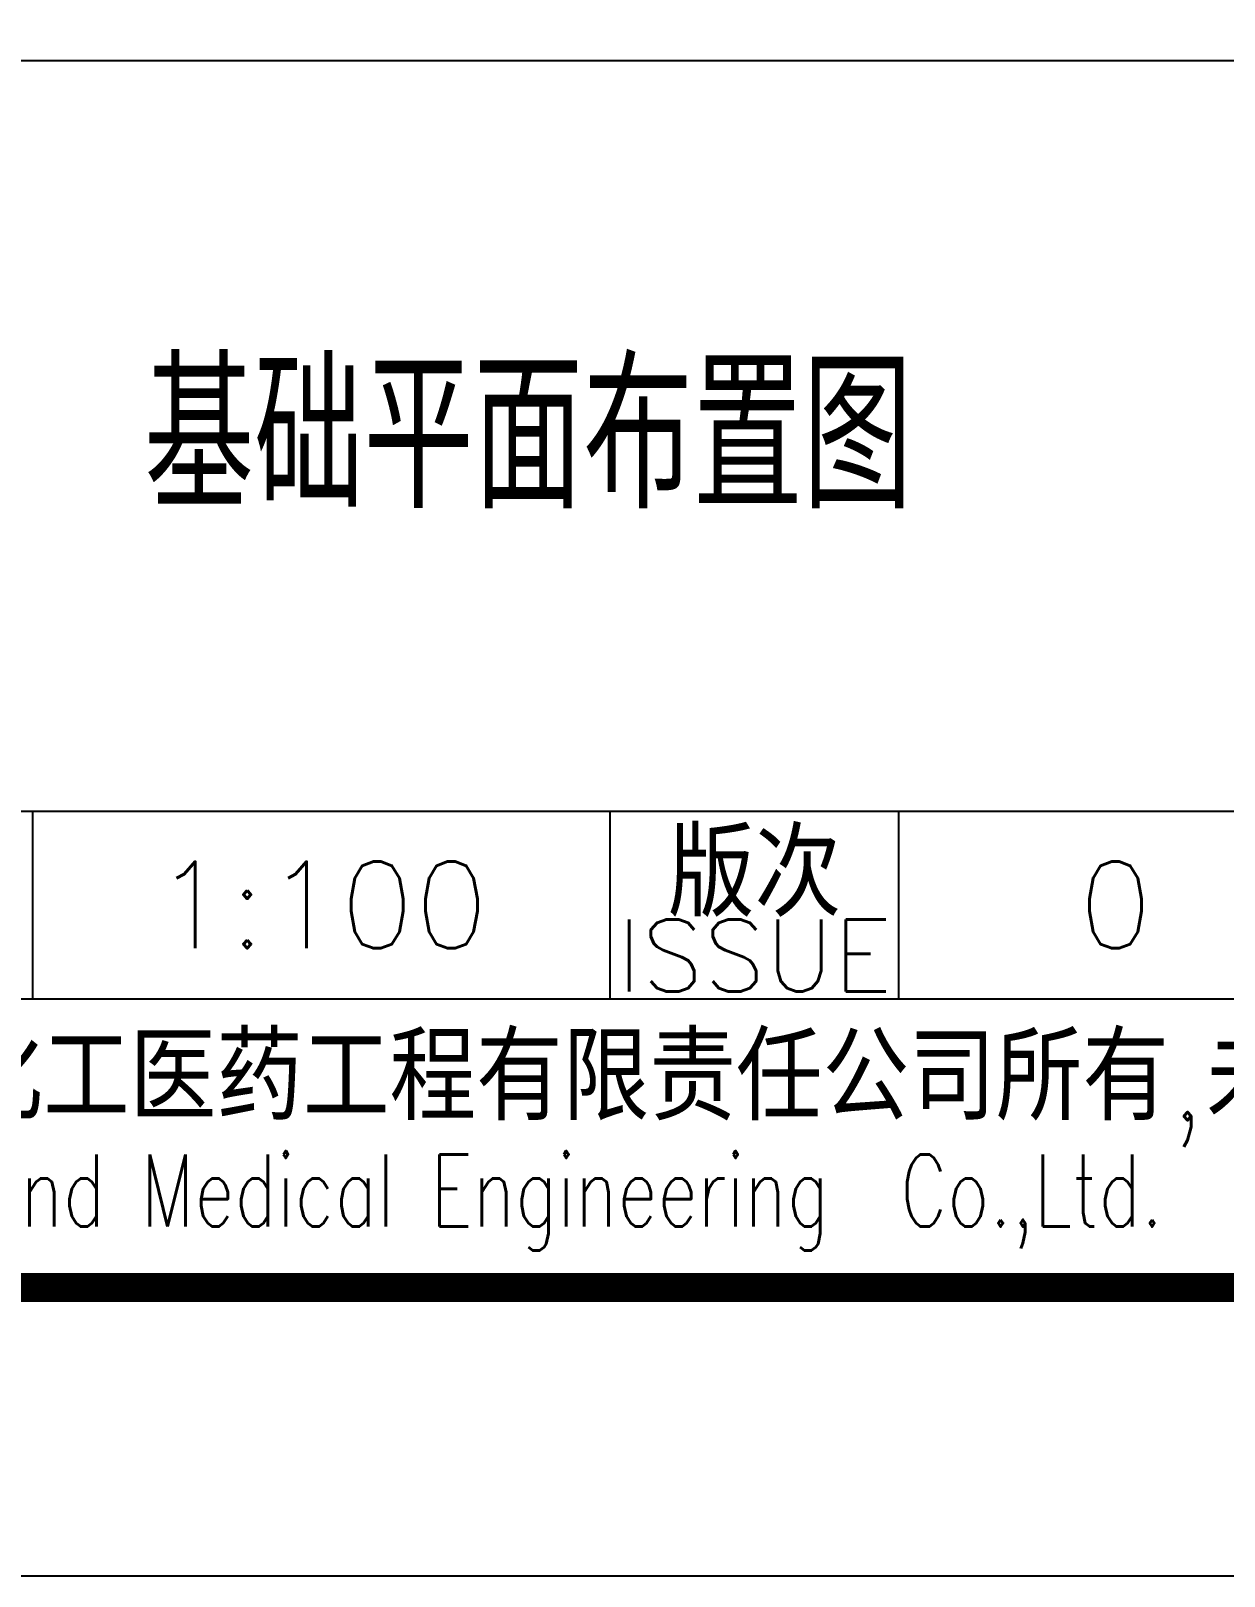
# Model space of a CAD drawing. Header units: millimetres. Extents: x 866561 to 876967, y 40200 to 44891.
# Drawn here: x 868223.4 to 868264.7, y 40201.4 to 40254.9 of the extents above; entities that cross this region are included whole.
import ezdxf
from ezdxf.enums import TextEntityAlignment as Align

# ---------------------------------------------------------------- set-up
doc = ezdxf.new("R2010")
doc.units = ezdxf.units.MM
doc.header["$LTSCALE"] = 1000
doc.header["$MEASUREMENT"] = 0
doc.layers.add('PUB_TEXT', color=7, linetype='Continuous')
doc.styles.add('ECEC_TQ', font='txt_l.shx', dxfattribs={"bigfont": 'hztxt_l.shx'})
doc.styles.add('TS', font='tssdeng.shx', dxfattribs={"width": 0.8, "height": 2.5, "bigfont": 'tssdchn.shx'})

msp = doc.modelspace()

# ---------------------------------------------------------------- linework, layer by layer
for p, q in [((868158.484, 40253.855), (868268.484, 40253.855)), ((868213.484, 40227.855), (868338.484, 40227.855)), ((868223.484, 40221.355), (868223.484, 40227.855)), ((868243.484, 40221.355), (868243.484, 40227.855)), ((868253.484, 40221.355), (868253.484, 40227.855)), ((868158.484, 40221.355), (868338.484, 40221.355)), ((868158.484, 40211.355), (868338.484, 40211.355)), ((868348.484, 40201.355), (867507.484, 40201.355))]:
    msp.add_line(p, q)
at = {"color": 0, "const_width": 1}
msp.add_lwpolyline([(868338.484, 40211.355), (867532.484, 40211.355), (867532.484, 40785.355), (868338.484, 40785.355)], close=True, dxfattribs=at)

# ---------------------------------------------------------------- texts
at = {"style": 'ECEC_TQ'}
for s, height, p in [('版次', 3, (868248.484, 40225.855)), ('ISSUE', 2.5, (868248.484, 40222.855)), ('本文件专有权属安徽华东化工医药工程有限责任公司所有,未经许可不得复制或转让给第三方', 3, (868248.484, 40218.355))]:
    msp.add_text(s, height=height, dxfattribs=at).set_placement(p, align=Align.MIDDLE)
at = {"style": 'ECEC_TQ', "width": 0.72}
msp.add_text('The proprietary right of this document belongs to Anhui Huadong Chemical And Medical Engineering  Co.,Ltd.  and any replication or transfer to the 3rd. side is forbidden without its permission. ', height=2.5, dxfattribs=at).set_placement((868248.484, 40214.355), align=Align.MIDDLE)
at = {"style": 'ECEC_TQ'}
for tag, text, p in [('1:100', '1:100', (868233.484, 40224.605)), ('0', '0', (868260.984, 40224.605))]:
    msp.add_attdef(tag, text=text, height=3, dxfattribs=at).set_placement(p, align=Align.MIDDLE)
at = {"layer": 'PUB_TEXT', "style": 'TS', "width": 0.8}
msp.add_text('基础平面布置图', height=5, dxfattribs=at).set_placement((868240.65, 40241.108), align=Align.MIDDLE)

doc.saveas('drawing.dxf')
